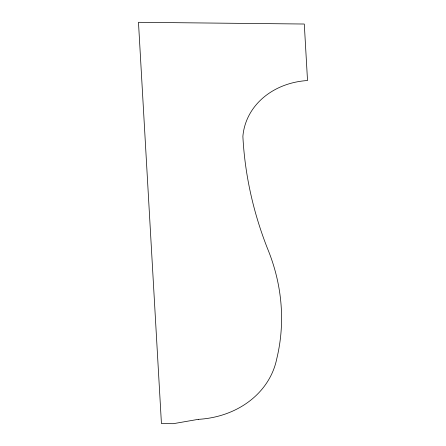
<?xml version="1.0" encoding="UTF-8"?>
<svg xmlns="http://www.w3.org/2000/svg" width="446" height="446" viewBox="0 0 446 446"><rect width="100%" height="100%" fill="white"/><g stroke="black" fill="none" stroke-linecap="round" stroke-linejoin="round"><path stroke-width="0.67" d="M198.241 419.352L173.21 423.7L161.435 423.577L138.477 22.3L304.289 24.023L307.523 80.531A75.207 64.124 11.3 0 0 242.88 136.415A457.072 389.715 11.3 0 0 267.472 248.461A235.839 201.085 11.3 0 1 276.721 358.913A91.926 78.379 11.3 0 1 198.241 419.352"/></g></svg>
